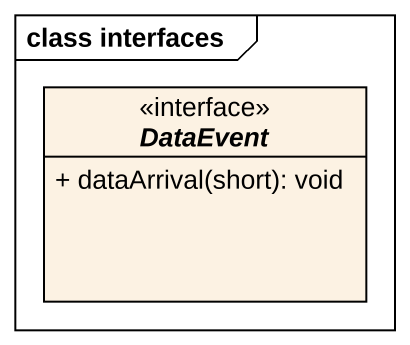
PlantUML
@startuml
mainframe class interfaces
hide circle
hide empty members
skinparam classAttributeIconSize 0
interface DataEvent <<interface>> {
  + dataArrival(short): void
}
@enduml
